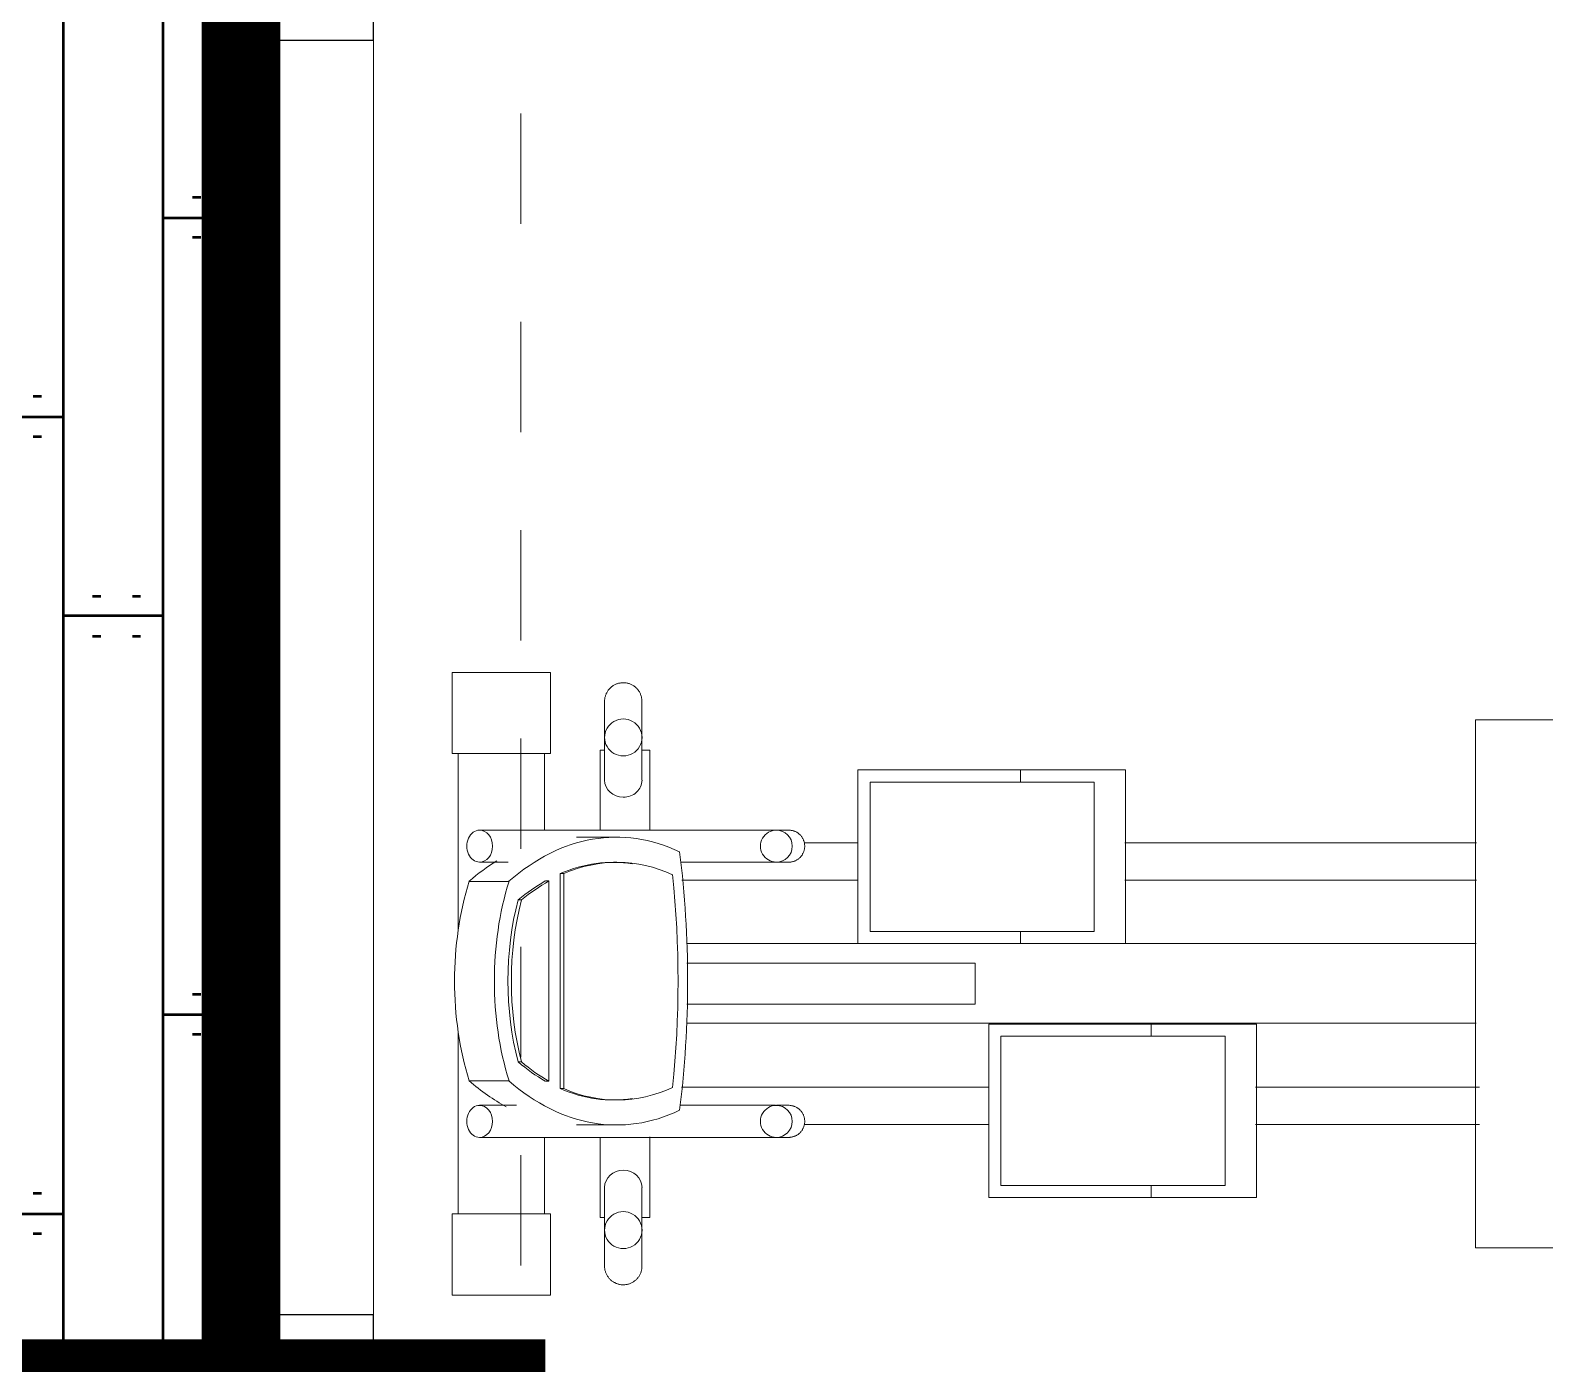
# Model space of a CAD drawing. Header units: metres. Extents: x -144 to 1000, y -717 to 29.
# Drawn here: x 828.958 to 830.502, y -567.219 to -565.859 of the extents above; entities that cross this region are included whole.
import ezdxf

# ---------------------------------------------------------------- set-up
doc = ezdxf.new("R2010")
doc.units = ezdxf.units.M
doc.linetypes.add('basculante modificado', pattern=[0.18, 0.1125, -0.0675])
doc.layers.get('0').update_dxf_attribs({"color": 1})
doc.layers.add('00-MEDICION', color=30, linetype='Continuous')
for name, color, linetype, lineweight in [('A-DETL', 1, 'Continuous', 9), ('A-FLOR', 2, 'Continuous', 9), ('A-FLOR-PATT', 8, 'Continuous', 50), ('A-GLAZ-CURT', 1, 'Continuous', 9), ('A-GLAZ-CWMG', 1, 'Continuous', 9), ('Q-SPCQ', 91, 'Continuous', 9)]:
    doc.layers.add(name, color=color, linetype=linetype, lineweight=lineweight)

# ---------------------------------------------------------------- blocks, each defined once
blk = doc.blocks.new('H')
at = {"layer": 'A-DETL', "color": 7, "linetype": 'basculante modificado'}
for p, q in [((833.3117, -508.3754), (833.3117, -501.5754)), ((833.6117, -501.5754), (833.6117, -508.3754))]:
    blk.add_line(p, q, dxfattribs=at)
at = {"layer": 'A-FLOR'}
blk.add_line((833.3115, -508.3255), (833.3115, -507.0254), dxfattribs=at)
at = {"layer": 'A-FLOR-PATT', "color": 8, "true_color": 0x808080, "transparency": 33554559}
for p, q in [((833.1451, -504.5754), (833.1451, -508.3755)), ((833.2467, -504.5754), (833.2467, -508.3755)), ((833.2771, -507.1856), (833.2855, -507.1856)), ((833.2461, -507.2066), (833.3115, -507.2066)), ((833.2771, -507.2266), (833.2855, -507.2266)), ((833.1146, -507.3888), (833.1229, -507.3888)), ((833.0429, -507.4098), (833.1445, -507.4098)), ((833.1146, -507.4298), (833.1229, -507.4298)), ((833.1751, -507.5926), (833.1835, -507.5926)), ((833.2158, -507.5926), (833.2241, -507.5926)), ((833.1451, -507.6124), (833.2467, -507.6124)), ((833.1751, -507.6334), (833.1835, -507.6334)), ((833.2158, -507.6334), (833.2241, -507.6334)), ((833.2771, -507.9984), (833.2855, -507.9984)), ((833.2461, -508.0194), (833.3115, -508.0194)), ((833.2771, -508.0394), (833.2855, -508.0394)), ((833.1146, -508.2016), (833.1229, -508.2016)), ((833.0429, -508.2226), (833.1445, -508.2226)), ((833.1146, -508.2426), (833.1229, -508.2426))]:
    blk.add_line(p, q, dxfattribs=at)
at = {"layer": 'A-GLAZ-CURT', "lineweight": 15}
for p, q in [((833.362, -507.0254), (833.337, -507.0254)), ((833.337, -507.0254), (833.337, -508.3255)), ((833.362, -508.3255), (833.362, -507.0254)), ((833.337, -508.3255), (833.362, -508.3255))]:
    blk.add_line(p, q, dxfattribs=at)
at = {"layer": 'A-GLAZ-CWMG', "lineweight": 25, "extrusion": (0, 0, -1)}
for p, q in [((833.3115, -506.9754), (833.3115, -507.0254)), ((833.4615, -507.0254), (833.4615, -506.9754)), ((833.3115, -507.0254), (833.4615, -507.0254))]:
    blk.add_line(p, q, dxfattribs=at)
at = {"layer": 'A-GLAZ-CWMG'}
for p, q in [((833.3115, -507.0254), (833.3115, -508.3255)), ((833.4615, -507.0254), (833.4615, -508.3255))]:
    blk.add_line(p, q, dxfattribs=at)
at = {"layer": 'A-GLAZ-CWMG', "lineweight": 25}
for p, q in [((833.4615, -508.3255), (833.3115, -508.3255)), ((833.3115, -508.3255), (833.3115, -508.3755)), ((833.4615, -508.3755), (833.4615, -508.3255))]:
    blk.add_line(p, q, dxfattribs=at)
at = {"layer": 'Q-SPCQ'}
for p, q in [((833.5418, -507.6704), (833.5418, -507.7531)), ((833.5418, -507.6704), (833.5431, -507.6704)), ((833.5431, -507.6704), (833.5462, -507.6704)), ((833.5462, -507.6704), (833.5511, -507.6704)), ((833.5511, -507.6704), (833.5576, -507.6704)), ((833.5576, -507.6704), (833.5653, -507.6704)), ((833.5653, -507.6704), (833.5742, -507.6704)), ((833.5742, -507.6704), (833.5837, -507.6704)), ((833.5837, -507.6704), (833.5935, -507.6704)), ((833.5935, -507.6704), (833.6033, -507.6704)), ((833.6033, -507.6704), (833.6126, -507.6704)), ((833.6126, -507.6704), (833.6211, -507.6704)), ((833.6211, -507.6704), (833.6286, -507.6704)), ((833.6286, -507.6704), (833.6346, -507.6704)), ((833.6346, -507.6704), (833.639, -507.6704)), ((833.639, -507.6704), (833.6415, -507.6704)), ((833.6415, -507.6704), (833.6422, -507.6704)), ((833.6422, -507.7531), (833.6422, -507.6704)), ((833.706, -507.6839), (833.7066, -507.6835)), ((833.7066, -507.6835), (833.7073, -507.6831)), ((833.7073, -507.6831), (833.708, -507.6828)), ((833.708, -507.6828), (833.7087, -507.6825)), ((833.7087, -507.6825), (833.7094, -507.6822)), ((833.7094, -507.6822), (833.7101, -507.6819)), ((833.7101, -507.6819), (833.7108, -507.6817)), ((833.7108, -507.6817), (833.7115, -507.6815)), ((833.7115, -507.6815), (833.7123, -507.6813)), ((833.7123, -507.6813), (833.713, -507.6812)), ((833.713, -507.6812), (833.7138, -507.681)), ((833.7138, -507.681), (833.7145, -507.681)), ((833.7145, -507.681), (833.7153, -507.6809)), ((833.7153, -507.6809), (833.7161, -507.6809)), ((833.7161, -507.6809), (833.7163, -507.6809)), ((833.7163, -507.6809), (833.717, -507.6809)), ((833.717, -507.6809), (833.7178, -507.6809)), ((833.7178, -507.6809), (833.7186, -507.681)), ((833.7186, -507.681), (833.7193, -507.6811)), ((833.7193, -507.6811), (833.7201, -507.6813)), ((833.7201, -507.6813), (833.7208, -507.6814)), ((833.7208, -507.6814), (833.7215, -507.6816)), ((833.7215, -507.6816), (833.7223, -507.6818)), ((833.7223, -507.6818), (833.723, -507.6821)), ((833.723, -507.6821), (833.7237, -507.6824)), ((833.7237, -507.6824), (833.7244, -507.6827)), ((833.7244, -507.6827), (833.7251, -507.683)), ((833.7251, -507.683), (833.7257, -507.6834)), ((833.7257, -507.6834), (833.7264, -507.6838)), ((833.6972, -507.6992), (833.6973, -507.6984)), ((833.6973, -507.6984), (833.6974, -507.6976)), ((833.6974, -507.6976), (833.6975, -507.6969)), ((833.6975, -507.6969), (833.6976, -507.6961)), ((833.6976, -507.6961), (833.6978, -507.6954)), ((833.6978, -507.6954), (833.698, -507.6947)), ((833.698, -507.6947), (833.6982, -507.6939)), ((833.6982, -507.6939), (833.6984, -507.6932)), ((833.6984, -507.6932), (833.6987, -507.6925)), ((833.6987, -507.6925), (833.699, -507.6918)), ((833.699, -507.6918), (833.6994, -507.6911)), ((833.6994, -507.6911), (833.6997, -507.6905)), ((833.6997, -507.6905), (833.7001, -507.6898)), ((833.7001, -507.6898), (833.7005, -507.6892)), ((833.7005, -507.6892), (833.701, -507.6885)), ((833.701, -507.6885), (833.7015, -507.6879)), ((833.7015, -507.6879), (833.702, -507.6874)), ((833.702, -507.6874), (833.7025, -507.6868)), ((833.7025, -507.6868), (833.703, -507.6863)), ((833.703, -507.6863), (833.7036, -507.6857)), ((833.7036, -507.6857), (833.7041, -507.6852)), ((833.7041, -507.6852), (833.7047, -507.6848)), ((833.7047, -507.6848), (833.7053, -507.6843)), ((833.7053, -507.6843), (833.706, -507.6839)), ((833.7264, -507.6838), (833.727, -507.6842)), ((833.727, -507.6842), (833.7276, -507.6846)), ((833.7276, -507.6846), (833.7283, -507.6851)), ((833.7283, -507.6851), (833.7288, -507.6856)), ((833.7288, -507.6856), (833.7294, -507.6861)), ((833.7294, -507.6861), (833.7299, -507.6867)), ((833.7299, -507.6867), (833.7305, -507.6872)), ((833.7305, -507.6872), (833.731, -507.6878)), ((833.731, -507.6878), (833.7314, -507.6884)), ((833.7314, -507.6884), (833.7319, -507.689)), ((833.7319, -507.689), (833.7323, -507.6896)), ((833.7323, -507.6896), (833.7327, -507.6903)), ((833.7327, -507.6903), (833.7331, -507.6909)), ((833.7331, -507.6909), (833.7334, -507.6916)), ((833.7334, -507.6916), (833.7337, -507.6923)), ((833.7337, -507.6923), (833.734, -507.693)), ((833.734, -507.693), (833.7343, -507.6937)), ((833.7343, -507.6937), (833.7345, -507.6945)), ((833.7345, -507.6945), (833.7347, -507.6952)), ((833.7347, -507.6952), (833.7349, -507.6959)), ((833.7349, -507.6959), (833.735, -507.6967)), ((833.735, -507.6967), (833.7352, -507.6974)), ((833.7352, -507.6974), (833.7352, -507.6982)), ((833.7352, -507.6982), (833.7353, -507.699)), ((833.7353, -507.699), (833.7353, -507.6997)), ((833.6972, -507.6999), (833.6972, -507.6992)), ((833.6972, -507.7002), (833.6972, -507.6999)), ((833.6972, -507.6999), (833.6972, -507.702)), ((833.6972, -507.7008), (833.6972, -507.7002)), ((833.6972, -507.7018), (833.6972, -507.7008)), ((833.6972, -507.7032), (833.6972, -507.7018)), ((833.6972, -507.702), (833.6972, -507.7083)), ((833.6972, -507.705), (833.6972, -507.7032)), ((833.6972, -507.7072), (833.6972, -507.705)), ((833.6972, -507.7098), (833.6972, -507.7072)), ((833.6972, -507.7083), (833.6972, -507.7187)), ((833.6972, -507.7127), (833.6972, -507.7098)), ((833.6972, -507.716), (833.6972, -507.7127)), ((833.7353, -507.6997), (833.7353, -507.6999)), ((833.7353, -507.6999), (833.7353, -507.7001)), ((833.7353, -507.7), (833.7353, -507.6999)), ((833.7353, -507.7029), (833.7353, -507.7)), ((833.7353, -507.7001), (833.7353, -507.7007)), ((833.7353, -507.7007), (833.7353, -507.7017)), ((833.7353, -507.7017), (833.7353, -507.7031)), ((833.7353, -507.71), (833.7353, -507.7029)), ((833.7353, -507.7031), (833.7353, -507.7048)), ((833.7353, -507.7048), (833.7353, -507.707)), ((833.7353, -507.707), (833.7353, -507.7095)), ((833.7353, -507.7095), (833.7353, -507.7124)), ((833.7353, -507.7213), (833.7353, -507.71)), ((833.7353, -507.7124), (833.7353, -507.7157)), ((833.6972, -507.7197), (833.6972, -507.716)), ((833.6972, -507.7187), (833.6972, -507.7332)), ((833.6972, -507.7238), (833.6972, -507.7197)), ((833.6972, -507.7282), (833.6972, -507.7238)), ((833.6972, -507.7329), (833.6972, -507.7282)), ((833.7353, -507.7157), (833.7353, -507.7194)), ((833.7353, -507.7194), (833.7353, -507.7234)), ((833.7353, -507.7367), (833.7353, -507.7213)), ((833.7353, -507.7234), (833.7353, -507.7278)), ((833.7353, -507.7278), (833.7353, -507.7325)), ((834.5854, -507.7186), (834.5854, -508.2573)), ((834.5861, -507.7186), (834.5854, -507.7186)), ((834.5861, -507.7186), (834.6889, -507.7186)), ((833.6972, -507.7329), (833.6972, -507.7803)), ((833.6972, -507.7332), (833.6972, -507.7367)), ((833.7353, -507.7803), (833.7353, -507.7329)), ((833.5431, -507.7531), (833.5418, -507.7531)), ((833.5462, -507.7531), (833.5431, -507.7531)), ((833.5511, -507.7531), (833.5462, -507.7531)), ((833.5479, -507.7531), (833.5479, -507.934)), ((833.5576, -507.7531), (833.5511, -507.7531)), ((833.5653, -507.7531), (833.5576, -507.7531)), ((833.5742, -507.7531), (833.5653, -507.7531)), ((833.5837, -507.7531), (833.5742, -507.7531)), ((833.5935, -507.7531), (833.5837, -507.7531)), ((833.6033, -507.7531), (833.5935, -507.7531)), ((833.6126, -507.7531), (833.6033, -507.7531)), ((833.6211, -507.7531), (833.6126, -507.7531)), ((833.6286, -507.7531), (833.6211, -507.7531)), ((833.6346, -507.7531), (833.6286, -507.7531)), ((833.639, -507.7531), (833.6346, -507.7531)), ((833.6361, -507.8315), (833.6361, -507.7531)), ((833.6415, -507.7531), (833.639, -507.7531)), ((833.6422, -507.7531), (833.6415, -507.7531)), ((833.6976, -507.7496), (833.6926, -507.7496)), ((833.6926, -507.7496), (833.6926, -507.7686)), ((833.7434, -507.7496), (833.7349, -507.7496)), ((833.7434, -507.7686), (833.7434, -507.7496)), ((833.6926, -507.8312), (833.6926, -507.7686)), ((833.7434, -507.7686), (833.7434, -507.8318)), ((833.9556, -507.7699), (834.1214, -507.7699)), ((833.9556, -507.9469), (833.9556, -507.7699)), ((834.1214, -507.7699), (834.2277, -507.7699)), ((834.1214, -507.7823), (834.1214, -507.7699)), ((834.2285, -507.7699), (834.2277, -507.7699)), ((834.2285, -507.9469), (834.2285, -507.7699)), ((833.9679, -507.9345), (833.9679, -507.7823)), ((833.9679, -507.7823), (834.1214, -507.7823)), ((834.1214, -507.7823), (834.1965, -507.7823)), ((834.1965, -507.7823), (834.1965, -507.9345)), ((833.7401, -507.8312), (833.5698, -507.8312)), ((833.7401, -507.8312), (833.7413, -507.8312)), ((833.7413, -507.8312), (833.7426, -507.8312)), ((833.7426, -507.8312), (833.744, -507.8312)), ((833.744, -507.8312), (833.7454, -507.8312)), ((833.7454, -507.8312), (833.7468, -507.8312)), ((833.7468, -507.8312), (833.7484, -507.8312)), ((833.7484, -507.8312), (833.7499, -507.8312)), ((833.7499, -507.8312), (833.7516, -507.8312)), ((833.7516, -507.8312), (833.7532, -507.8312)), ((833.7532, -507.8312), (833.755, -507.8312)), ((833.755, -507.8312), (833.7567, -507.8312)), ((833.7567, -507.8312), (833.7585, -507.8312)), ((833.7585, -507.8312), (833.7604, -507.8312)), ((833.7604, -507.8312), (833.7622, -507.8312)), ((833.7622, -507.8312), (833.7641, -507.8312)), ((833.7641, -507.8312), (833.7661, -507.8312)), ((833.7661, -507.8312), (833.768, -507.8312)), ((833.768, -507.8312), (833.77, -507.8312)), ((833.77, -507.8312), (833.772, -507.8312)), ((833.772, -507.8312), (833.774, -507.8312)), ((833.774, -507.8312), (833.776, -507.8312)), ((833.776, -507.8312), (833.778, -507.8312)), ((833.778, -507.8312), (833.7801, -507.8312)), ((833.7801, -507.8312), (833.7821, -507.8312)), ((833.7821, -507.8312), (833.7841, -507.8312)), ((833.7841, -507.8312), (833.7861, -507.8312)), ((833.7861, -507.8312), (833.7882, -507.8312)), ((833.7882, -507.8312), (833.7902, -507.8312)), ((833.7902, -507.8312), (833.7922, -507.8312)), ((833.7922, -507.8312), (833.7941, -507.8312)), ((833.7941, -507.8312), (833.7961, -507.8312)), ((833.7961, -507.8312), (833.798, -507.8312)), ((833.798, -507.8312), (833.7999, -507.8312)), ((833.7999, -507.8312), (833.8018, -507.8312)), ((833.8018, -507.8312), (833.8036, -507.8312)), ((833.8036, -507.8312), (833.8054, -507.8312)), ((833.8054, -507.8312), (833.8072, -507.8312)), ((833.8072, -507.8312), (833.8089, -507.8312)), ((833.8089, -507.8312), (833.8106, -507.8312)), ((833.8106, -507.8312), (833.8122, -507.8312)), ((833.8122, -507.8312), (833.8138, -507.8312)), ((833.8138, -507.8312), (833.8154, -507.8312)), ((833.8154, -507.8312), (833.8168, -507.8312)), ((833.8168, -507.8312), (833.8171, -507.8312)), ((833.8664, -507.8312), (833.8171, -507.8312)), ((833.8664, -507.8312), (833.8681, -507.8312)), ((833.8681, -507.8312), (833.8698, -507.8312)), ((833.8698, -507.8312), (833.8714, -507.8312)), ((833.8847, -507.8312), (833.8724, -507.8312)), ((833.8812, -507.8312), (833.882, -507.8312)), ((833.882, -507.8312), (833.8827, -507.8312)), ((833.8827, -507.8312), (833.8834, -507.8312)), ((833.8834, -507.8312), (833.8839, -507.8312)), ((833.8839, -507.8312), (833.8843, -507.8312)), ((833.8843, -507.8312), (833.8846, -507.8312)), ((833.8846, -507.8312), (833.8848, -507.8312)), ((833.8848, -507.8312), (833.8847, -507.8312)), ((833.8848, -507.8312), (833.885, -507.8312)), ((833.8849, -507.8312), (833.8848, -507.8312)), ((833.885, -507.8312), (833.8849, -507.8312)), ((833.885, -507.8312), (833.8856, -507.8313)), ((833.885, -507.8312), (833.885, -507.8312)), ((833.8856, -507.8313), (833.8863, -507.8313)), ((833.8863, -507.8313), (833.8869, -507.8314)), ((833.8869, -507.8314), (833.8876, -507.8315)), ((833.8876, -507.8315), (833.8882, -507.8316)), ((833.8882, -507.8316), (833.8889, -507.8317)), ((833.8889, -507.8317), (833.8895, -507.8319)), ((833.8895, -507.8319), (833.8901, -507.8321)), ((833.8901, -507.8321), (833.8907, -507.8323)), ((833.8907, -507.8323), (833.8913, -507.8325)), ((833.8913, -507.8325), (833.8919, -507.8328)), ((833.8919, -507.8328), (833.8925, -507.8331)), ((833.8925, -507.8331), (833.8931, -507.8334)), ((833.8931, -507.8334), (833.8937, -507.8337)), ((833.8937, -507.8337), (833.8942, -507.8341)), ((833.8942, -507.8341), (833.8947, -507.8345)), ((833.8947, -507.8345), (833.8952, -507.8349)), ((833.8952, -507.8349), (833.8957, -507.8353)), ((833.8957, -507.8353), (833.8962, -507.8357)), ((833.8962, -507.8357), (833.8967, -507.8362)), ((833.8967, -507.8362), (833.8971, -507.8367)), ((833.8971, -507.8367), (833.8976, -507.8372)), ((833.8976, -507.8372), (833.898, -507.8377)), ((833.898, -507.8377), (833.8984, -507.8382)), ((833.7093, -507.8384), (833.6687, -507.8384)), ((833.8984, -507.8382), (833.8987, -507.8388)), ((833.8987, -507.8388), (833.8991, -507.8393)), ((833.8991, -507.8393), (833.8994, -507.8399)), ((833.8994, -507.8399), (833.8997, -507.8405)), ((833.8997, -507.8405), (833.9, -507.8411)), ((833.9, -507.8411), (833.9002, -507.8417)), ((833.9003, -507.8532), (833.9001, -507.8538)), ((833.9002, -507.8417), (833.9004, -507.8423)), ((833.9005, -507.8526), (833.9003, -507.8532)), ((833.9004, -507.8423), (833.9006, -507.8429)), ((833.9007, -507.8519), (833.9005, -507.8526)), ((833.9006, -507.8429), (833.9008, -507.8435)), ((833.9006, -507.8443), (833.9556, -507.8443)), ((833.9009, -507.8513), (833.9007, -507.8519)), ((833.9008, -507.8435), (833.901, -507.8442)), ((833.901, -507.8507), (833.9009, -507.8513)), ((833.901, -507.8442), (833.9011, -507.8448)), ((833.9011, -507.85), (833.901, -507.8507)), ((833.9011, -507.8448), (833.9012, -507.8455)), ((833.9012, -507.8494), (833.9011, -507.85)), ((833.9012, -507.8455), (833.9012, -507.8461)), ((833.9012, -507.8461), (833.9013, -507.8468)), ((833.9013, -507.8487), (833.9012, -507.8494)), ((833.9013, -507.8468), (833.9013, -507.8474)), ((833.9013, -507.8474), (833.9013, -507.8481)), ((833.9013, -507.8481), (833.9013, -507.8487)), ((834.2277, -507.8443), (834.5863, -507.8443)), ((833.5698, -507.8639), (833.5988, -507.8639)), ((833.7098, -507.864), (833.7062, -507.864)), ((833.7764, -507.8639), (833.7746, -507.8639)), ((833.7784, -507.8639), (833.7764, -507.8639)), ((833.7805, -507.8639), (833.7784, -507.8639)), ((833.7825, -507.8639), (833.7805, -507.8639)), ((833.7845, -507.8639), (833.7825, -507.8639)), ((833.7865, -507.8639), (833.7845, -507.8639)), ((833.7886, -507.8639), (833.7865, -507.8639)), ((833.7906, -507.8639), (833.7886, -507.8639)), ((833.7925, -507.8639), (833.7906, -507.8639)), ((833.7945, -507.8639), (833.7925, -507.8639)), ((833.7965, -507.8639), (833.7945, -507.8639)), ((833.7984, -507.8639), (833.7965, -507.8639)), ((833.8003, -507.8639), (833.7984, -507.8639)), ((833.8022, -507.8639), (833.8003, -507.8639)), ((833.804, -507.8639), (833.8022, -507.8639)), ((833.8058, -507.8639), (833.804, -507.8639)), ((833.8075, -507.8639), (833.8058, -507.8639)), ((833.8093, -507.8639), (833.8075, -507.8639)), ((833.8109, -507.8639), (833.8093, -507.8639)), ((833.8126, -507.8639), (833.8109, -507.8639)), ((833.8141, -507.8639), (833.8126, -507.8639)), ((833.8157, -507.8639), (833.8141, -507.8639)), ((833.8171, -507.8639), (833.8157, -507.8639)), ((833.8171, -507.8639), (833.8664, -507.8639)), ((833.8675, -507.8639), (833.8664, -507.8639)), ((833.8692, -507.8639), (833.8675, -507.8639)), ((833.8708, -507.8639), (833.8692, -507.8639)), ((833.8724, -507.8639), (833.8708, -507.8639)), ((833.8724, -507.8639), (833.8847, -507.8639)), ((833.8825, -507.8639), (833.8817, -507.8639)), ((833.8832, -507.8639), (833.8825, -507.8639)), ((833.8837, -507.8639), (833.8832, -507.8639)), ((833.8842, -507.8639), (833.8837, -507.8639)), ((833.8845, -507.8639), (833.8842, -507.8639)), ((833.8848, -507.8639), (833.8845, -507.8639)), ((833.8847, -507.8639), (833.8849, -507.8639)), ((833.8849, -507.8639), (833.8848, -507.8639)), ((833.8849, -507.8639), (833.885, -507.8639)), ((833.885, -507.8639), (833.8849, -507.8639)), ((833.8853, -507.8639), (833.885, -507.8639)), ((833.886, -507.8639), (833.8853, -507.8639)), ((833.8866, -507.8638), (833.886, -507.8639)), ((833.8873, -507.8638), (833.8866, -507.8638)), ((833.8879, -507.8637), (833.8873, -507.8638)), ((833.8886, -507.8635), (833.8879, -507.8637)), ((833.8892, -507.8634), (833.8886, -507.8635)), ((833.8898, -507.8632), (833.8892, -507.8634)), ((833.8904, -507.863), (833.8898, -507.8632)), ((833.8911, -507.8628), (833.8904, -507.863)), ((833.8917, -507.8625), (833.8911, -507.8628)), ((833.8923, -507.8622), (833.8917, -507.8625)), ((833.8928, -507.8619), (833.8923, -507.8622)), ((833.8934, -507.8616), (833.8928, -507.8619)), ((833.8939, -507.8612), (833.8934, -507.8616)), ((833.8945, -507.8609), (833.8939, -507.8612)), ((833.895, -507.8605), (833.8945, -507.8609)), ((833.8955, -507.8601), (833.895, -507.8605)), ((833.896, -507.8596), (833.8955, -507.8601)), ((833.8965, -507.8592), (833.896, -507.8596)), ((833.8969, -507.8587), (833.8965, -507.8592)), ((833.8974, -507.8582), (833.8969, -507.8587)), ((833.8978, -507.8577), (833.8974, -507.8582)), ((833.8982, -507.8572), (833.8978, -507.8577)), ((833.8986, -507.8567), (833.8982, -507.8572)), ((833.8989, -507.8561), (833.8986, -507.8567)), ((833.8992, -507.8556), (833.8989, -507.8561)), ((833.8995, -507.855), (833.8992, -507.8556)), ((833.8998, -507.8544), (833.8995, -507.855)), ((833.9001, -507.8538), (833.8998, -507.8544)), ((833.5997, -507.8835), (833.5592, -507.8835)), ((833.6404, -507.8831), (833.6368, -507.8831)), ((833.6404, -508.0873), (833.6404, -507.8831)), ((833.652, -508.0949), (833.652, -507.8756)), ((833.652, -507.8756), (833.6555, -507.8756)), ((833.6555, -507.8756), (833.6555, -508.0949)), ((833.9556, -507.8824), (833.7761, -507.8824)), ((834.5863, -507.8824), (834.2277, -507.8824)), ((833.609, -507.9025), (833.6126, -507.9025)), ((834.1214, -507.9345), (833.9679, -507.9345)), ((834.1965, -507.9345), (834.1214, -507.9345)), ((834.1214, -507.9469), (834.1214, -507.9345)), ((833.781, -507.9469), (833.9556, -507.9469)), ((834.1214, -507.9469), (833.9556, -507.9469)), ((834.2277, -507.9469), (834.1214, -507.9469)), ((834.2277, -507.9469), (834.2285, -507.9469)), ((834.2282, -507.9469), (834.5861, -507.9469)), ((833.781, -507.9671), (834.075, -507.9671)), ((834.075, -508.0088), (834.075, -507.9671)), ((834.075, -508.0088), (833.781, -508.0088)), ((833.5479, -508.0364), (833.5479, -508.2227)), ((834.5861, -508.028), (833.781, -508.028)), ((834.0889, -508.029), (834.2547, -508.029)), ((834.0889, -508.029), (834.0889, -508.206)), ((834.2547, -508.029), (834.361, -508.029)), ((834.2547, -508.029), (834.2547, -508.0414)), ((834.3619, -508.029), (834.361, -508.029)), ((834.3619, -508.206), (834.3619, -508.029)), ((834.1013, -508.1936), (834.1013, -508.0414)), ((834.1013, -508.0414), (834.2547, -508.0414)), ((834.2547, -508.0414), (834.3299, -508.0414)), ((834.3299, -508.0414), (834.3299, -508.1936)), ((833.609, -508.0677), (833.6126, -508.0677)), ((833.5592, -508.087), (833.5997, -508.087)), ((833.6368, -508.0873), (833.6404, -508.0873)), ((833.652, -508.0949), (833.6555, -508.0949)), ((833.7757, -508.0935), (834.0889, -508.0935)), ((834.361, -508.0935), (834.5893, -508.0935)), ((833.6073, -508.1119), (833.5698, -508.1119)), ((833.7062, -508.1065), (833.7098, -508.1065)), ((833.7742, -508.1119), (833.776, -508.1119)), ((833.776, -508.1119), (833.778, -508.1119)), ((833.778, -508.1119), (833.7801, -508.1119)), ((833.7801, -508.1119), (833.7821, -508.1119)), ((833.7821, -508.1119), (833.7841, -508.1119)), ((833.7841, -508.1119), (833.7861, -508.1119)), ((833.7861, -508.1119), (833.7882, -508.1119)), ((833.7882, -508.1119), (833.7902, -508.1119)), ((833.7902, -508.1119), (833.7922, -508.1119)), ((833.7922, -508.1119), (833.7941, -508.1119)), ((833.7941, -508.1119), (833.7961, -508.1119)), ((833.7961, -508.1119), (833.798, -508.1119)), ((833.798, -508.1119), (833.7999, -508.1119)), ((833.7999, -508.1119), (833.8018, -508.1119)), ((833.8018, -508.1119), (833.8036, -508.1119)), ((833.8036, -508.1119), (833.8054, -508.1119)), ((833.8054, -508.1119), (833.8072, -508.1119)), ((833.8072, -508.1119), (833.8089, -508.1119)), ((833.8089, -508.1119), (833.8106, -508.1119)), ((833.8106, -508.1119), (833.8122, -508.1119)), ((833.8122, -508.1119), (833.8138, -508.1119)), ((833.8138, -508.1119), (833.8154, -508.1119)), ((833.8154, -508.1119), (833.8168, -508.1119)), ((833.8168, -508.1119), (833.8171, -508.1119)), ((833.8664, -508.1119), (833.8171, -508.1119)), ((833.8664, -508.1119), (833.8681, -508.1119)), ((833.8681, -508.1119), (833.8698, -508.1119)), ((833.8698, -508.1119), (833.8714, -508.1119)), ((833.8847, -508.1119), (833.8724, -508.1119)), ((833.8812, -508.1119), (833.882, -508.1119)), ((833.882, -508.1119), (833.8827, -508.1119)), ((833.8827, -508.1119), (833.8834, -508.1119)), ((833.8834, -508.1119), (833.8839, -508.1119)), ((833.8839, -508.1119), (833.8843, -508.1119)), ((833.8843, -508.1119), (833.8846, -508.1119)), ((833.8846, -508.1119), (833.8848, -508.1119)), ((833.8848, -508.1119), (833.8847, -508.1119)), ((833.8848, -508.1119), (833.885, -508.1119)), ((833.8849, -508.1119), (833.8848, -508.1119)), ((833.885, -508.1119), (833.8849, -508.1119)), ((833.885, -508.1119), (833.8856, -508.1119)), ((833.885, -508.1119), (833.885, -508.1119)), ((833.8856, -508.1119), (833.8863, -508.112)), ((833.8863, -508.112), (833.8869, -508.112)), ((833.8869, -508.112), (833.8876, -508.1121)), ((833.8876, -508.1121), (833.8882, -508.1123)), ((833.8882, -508.1123), (833.8889, -508.1124)), ((833.8889, -508.1124), (833.8895, -508.1126)), ((833.8895, -508.1126), (833.8901, -508.1128)), ((833.8901, -508.1128), (833.8907, -508.113)), ((833.8907, -508.113), (833.8913, -508.1132)), ((833.8913, -508.1132), (833.8919, -508.1135)), ((833.8919, -508.1135), (833.8925, -508.1138)), ((833.8925, -508.1138), (833.8931, -508.1141)), ((833.8931, -508.1141), (833.8937, -508.1144)), ((833.8937, -508.1144), (833.8942, -508.1148)), ((833.8942, -508.1148), (833.8947, -508.1152)), ((833.8947, -508.1152), (833.8952, -508.1156)), ((833.8952, -508.1156), (833.8957, -508.116)), ((833.8957, -508.116), (833.8962, -508.1164)), ((833.8962, -508.1164), (833.8967, -508.1169)), ((833.8967, -508.1169), (833.8971, -508.1174)), ((833.8971, -508.1174), (833.8976, -508.1179)), ((833.8976, -508.1179), (833.898, -508.1184)), ((833.898, -508.1184), (833.8984, -508.1189)), ((833.8984, -508.1189), (833.8987, -508.1194)), ((833.8987, -508.1194), (833.8991, -508.12)), ((833.8991, -508.12), (833.8994, -508.1206)), ((833.8994, -508.1206), (833.8997, -508.1212)), ((833.8997, -508.1212), (833.9, -508.1217)), ((833.9, -508.1217), (833.9002, -508.1224)), ((833.9002, -508.1224), (833.9004, -508.123)), ((833.9004, -508.123), (833.9006, -508.1236)), ((833.9006, -508.1236), (833.9008, -508.1242)), ((833.9008, -508.1242), (833.901, -508.1249)), ((833.901, -508.1313), (833.9009, -508.132)), ((833.901, -508.1249), (833.9011, -508.1255)), ((833.9011, -508.1307), (833.901, -508.1313)), ((833.9011, -508.1255), (833.9012, -508.1261)), ((833.9012, -508.1301), (833.9011, -508.1307)), ((833.9012, -508.1261), (833.9012, -508.1268)), ((833.9012, -508.1268), (833.9013, -508.1274)), ((833.9013, -508.1294), (833.9012, -508.1301)), ((833.9013, -508.1274), (833.9013, -508.1281)), ((833.9013, -508.1281), (833.9013, -508.1288)), ((833.9013, -508.1288), (833.9013, -508.1294)), ((833.5698, -508.1446), (833.7401, -508.1446)), ((833.6361, -508.2227), (833.6361, -508.1446)), ((833.6687, -508.132), (833.7093, -508.132)), ((833.6926, -508.2073), (833.6926, -508.1445)), ((833.7403, -508.1446), (833.7401, -508.1446)), ((833.7416, -508.1446), (833.7403, -508.1446)), ((833.7429, -508.1446), (833.7416, -508.1446)), ((833.7442, -508.1446), (833.7429, -508.1446)), ((833.7434, -508.1441), (833.7434, -508.2073)), ((833.7457, -508.1446), (833.7442, -508.1446)), ((833.7471, -508.1446), (833.7457, -508.1446)), ((833.7487, -508.1446), (833.7471, -508.1446)), ((833.7503, -508.1446), (833.7487, -508.1446)), ((833.7519, -508.1446), (833.7503, -508.1446)), ((833.7536, -508.1446), (833.7519, -508.1446)), ((833.7553, -508.1446), (833.7536, -508.1446)), ((833.7571, -508.1446), (833.7553, -508.1446)), ((833.7589, -508.1446), (833.7571, -508.1446)), ((833.7607, -508.1446), (833.7589, -508.1446)), ((833.7626, -508.1446), (833.7607, -508.1446)), ((833.7645, -508.1446), (833.7626, -508.1446)), ((833.7664, -508.1446), (833.7645, -508.1446)), ((833.7684, -508.1446), (833.7664, -508.1446)), ((833.7704, -508.1446), (833.7684, -508.1446)), ((833.7724, -508.1446), (833.7704, -508.1446)), ((833.7744, -508.1446), (833.7724, -508.1446)), ((833.7764, -508.1446), (833.7744, -508.1446)), ((833.7784, -508.1446), (833.7764, -508.1446)), ((833.7805, -508.1446), (833.7784, -508.1446)), ((833.7825, -508.1446), (833.7805, -508.1446)), ((833.7845, -508.1446), (833.7825, -508.1446)), ((833.7865, -508.1446), (833.7845, -508.1446)), ((833.7886, -508.1446), (833.7865, -508.1446)), ((833.7906, -508.1446), (833.7886, -508.1446)), ((833.7925, -508.1446), (833.7906, -508.1446)), ((833.7945, -508.1446), (833.7925, -508.1446)), ((833.7965, -508.1446), (833.7945, -508.1446)), ((833.7984, -508.1446), (833.7965, -508.1446)), ((833.8003, -508.1446), (833.7984, -508.1446)), ((833.8022, -508.1446), (833.8003, -508.1446)), ((833.804, -508.1446), (833.8022, -508.1446)), ((833.8058, -508.1446), (833.804, -508.1446)), ((833.8075, -508.1446), (833.8058, -508.1446)), ((833.8093, -508.1446), (833.8075, -508.1446)), ((833.8109, -508.1446), (833.8093, -508.1446)), ((833.8126, -508.1446), (833.8109, -508.1446)), ((833.8141, -508.1446), (833.8126, -508.1446)), ((833.8157, -508.1446), (833.8141, -508.1446)), ((833.8171, -508.1446), (833.8157, -508.1446)), ((833.8171, -508.1446), (833.8664, -508.1446)), ((833.8675, -508.1446), (833.8664, -508.1446)), ((833.8692, -508.1446), (833.8675, -508.1446)), ((833.8708, -508.1446), (833.8692, -508.1446)), ((833.8724, -508.1446), (833.8708, -508.1446)), ((833.8724, -508.1446), (833.8847, -508.1446)), ((833.8825, -508.1446), (833.8817, -508.1446)), ((833.8832, -508.1446), (833.8825, -508.1446)), ((833.8837, -508.1446), (833.8832, -508.1446)), ((833.8842, -508.1446), (833.8837, -508.1446)), ((833.8845, -508.1446), (833.8842, -508.1446)), ((833.8848, -508.1446), (833.8845, -508.1446)), ((833.8847, -508.1446), (833.8849, -508.1446)), ((833.8849, -508.1446), (833.8848, -508.1446)), ((833.8849, -508.1446), (833.885, -508.1446)), ((833.885, -508.1446), (833.8849, -508.1446)), ((833.8853, -508.1446), (833.885, -508.1446)), ((833.886, -508.1446), (833.8853, -508.1446)), ((833.8866, -508.1445), (833.886, -508.1446)), ((833.8873, -508.1445), (833.8866, -508.1445)), ((833.8879, -508.1443), (833.8873, -508.1445)), ((833.8886, -508.1442), (833.8879, -508.1443)), ((833.8892, -508.1441), (833.8886, -508.1442)), ((833.8898, -508.1439), (833.8892, -508.1441)), ((833.8904, -508.1437), (833.8898, -508.1439)), ((833.8911, -508.1434), (833.8904, -508.1437)), ((833.8917, -508.1432), (833.8911, -508.1434)), ((833.8923, -508.1429), (833.8917, -508.1432)), ((833.8928, -508.1426), (833.8923, -508.1429)), ((833.8934, -508.1423), (833.8928, -508.1426)), ((833.8939, -508.1419), (833.8934, -508.1423)), ((833.8945, -508.1416), (833.8939, -508.1419)), ((833.895, -508.1412), (833.8945, -508.1416)), ((833.8955, -508.1408), (833.895, -508.1412)), ((833.896, -508.1403), (833.8955, -508.1408)), ((833.8965, -508.1399), (833.896, -508.1403)), ((833.8969, -508.1394), (833.8965, -508.1399)), ((833.8974, -508.1389), (833.8969, -508.1394)), ((833.8978, -508.1384), (833.8974, -508.1389)), ((833.8982, -508.1379), (833.8978, -508.1384)), ((833.8986, -508.1374), (833.8982, -508.1379)), ((833.8989, -508.1368), (833.8986, -508.1374)), ((833.8992, -508.1362), (833.8989, -508.1368)), ((833.8995, -508.1357), (833.8992, -508.1362)), ((833.8998, -508.1351), (833.8995, -508.1357)), ((833.9001, -508.1345), (833.8998, -508.1351)), ((833.9003, -508.1339), (833.9001, -508.1345)), ((833.9005, -508.1332), (833.9003, -508.1339)), ((833.9007, -508.1326), (833.9005, -508.1332)), ((834.0889, -508.1316), (833.9006, -508.1316)), ((833.9009, -508.132), (833.9007, -508.1326)), ((834.5893, -508.1316), (834.361, -508.1316)), ((833.6926, -508.2073), (833.6926, -508.2263)), ((833.6972, -508.1956), (833.6972, -508.2429)), ((833.7353, -508.2429), (833.7353, -508.1956)), ((833.7434, -508.2263), (833.7434, -508.2073)), ((834.2547, -508.206), (834.0889, -508.206)), ((834.2547, -508.1936), (834.1013, -508.1936)), ((834.3299, -508.1936), (834.2547, -508.1936)), ((834.2547, -508.1936), (834.2547, -508.206)), ((834.361, -508.206), (834.2547, -508.206)), ((834.361, -508.206), (834.3619, -508.206)), ((833.5418, -508.2227), (833.5418, -508.3054)), ((833.5418, -508.2227), (833.5431, -508.2227)), ((833.5431, -508.2227), (833.5462, -508.2227)), ((833.5462, -508.2227), (833.5511, -508.2227)), ((833.5511, -508.2227), (833.5576, -508.2227)), ((833.5576, -508.2227), (833.5653, -508.2227)), ((833.5653, -508.2227), (833.5742, -508.2227)), ((833.5742, -508.2227), (833.5837, -508.2227)), ((833.5837, -508.2227), (833.5935, -508.2227)), ((833.5935, -508.2227), (833.6033, -508.2227)), ((833.6033, -508.2227), (833.6126, -508.2227)), ((833.6126, -508.2227), (833.6211, -508.2227)), ((833.6211, -508.2227), (833.6286, -508.2227)), ((833.6286, -508.2227), (833.6346, -508.2227)), ((833.6346, -508.2227), (833.639, -508.2227)), ((833.639, -508.2227), (833.6415, -508.2227)), ((833.6415, -508.2227), (833.6422, -508.2227)), ((833.6422, -508.3054), (833.6422, -508.2227)), ((833.6926, -508.2263), (833.6976, -508.2263)), ((833.6972, -508.2392), (833.6972, -508.2546)), ((833.7349, -508.2263), (833.7434, -508.2263)), ((833.7353, -508.2427), (833.7353, -508.2392)), ((833.6972, -508.2481), (833.6972, -508.2434)), ((833.6972, -508.2525), (833.6972, -508.2481)), ((833.6972, -508.2565), (833.6972, -508.2525)), ((833.6972, -508.2546), (833.6972, -508.2658)), ((833.7353, -508.2572), (833.7353, -508.2427)), ((833.7353, -508.2429), (833.7353, -508.2477)), ((833.7353, -508.2477), (833.7353, -508.2521)), ((833.7353, -508.2521), (833.7353, -508.2562)), ((833.6972, -508.2601), (833.6972, -508.2565)), ((833.6972, -508.2634), (833.6972, -508.2601)), ((833.6972, -508.2663), (833.6972, -508.2634)), ((833.6972, -508.2658), (833.6972, -508.2729)), ((833.6972, -508.2689), (833.6972, -508.2663)), ((833.6972, -508.271), (833.6972, -508.2689)), ((833.7353, -508.2562), (833.7353, -508.2598)), ((833.7353, -508.2676), (833.7353, -508.2572)), ((833.7353, -508.2598), (833.7353, -508.2632)), ((833.7353, -508.2632), (833.7353, -508.2661)), ((833.7353, -508.2661), (833.7353, -508.2687)), ((833.7353, -508.2739), (833.7353, -508.2676)), ((833.7353, -508.2687), (833.7353, -508.2709)), ((834.5854, -508.2573), (834.5861, -508.2573)), ((834.6889, -508.2573), (834.5861, -508.2573)), ((833.6972, -508.2728), (833.6972, -508.271)), ((833.6972, -508.2742), (833.6972, -508.2728)), ((833.6972, -508.2729), (833.6972, -508.2759)), ((833.6972, -508.2752), (833.6972, -508.2742)), ((833.6972, -508.2757), (833.6972, -508.2752)), ((833.6972, -508.2759), (833.6972, -508.2757)), ((833.6972, -508.2761), (833.6972, -508.2759)), ((833.6972, -508.2759), (833.6972, -508.2759)), ((833.6972, -508.2769), (833.6972, -508.2761)), ((833.6973, -508.2777), (833.6972, -508.2769)), ((833.6974, -508.2784), (833.6973, -508.2777)), ((833.6975, -508.2792), (833.6974, -508.2784)), ((833.6976, -508.2799), (833.6975, -508.2792)), ((833.6978, -508.2807), (833.6976, -508.2799)), ((833.698, -508.2814), (833.6978, -508.2807)), ((833.6983, -508.2821), (833.698, -508.2814)), ((833.6985, -508.2828), (833.6983, -508.2821)), ((833.6988, -508.2835), (833.6985, -508.2828)), ((833.6991, -508.2842), (833.6988, -508.2835)), ((833.6995, -508.2849), (833.6991, -508.2842)), ((833.6998, -508.2856), (833.6995, -508.2849)), ((833.7002, -508.2862), (833.6998, -508.2856)), ((833.7328, -508.2854), (833.7324, -508.2861)), ((833.7332, -508.2847), (833.7328, -508.2854)), ((833.7335, -508.2841), (833.7332, -508.2847)), ((833.7338, -508.2834), (833.7335, -508.2841)), ((833.7341, -508.2827), (833.7338, -508.2834)), ((833.7344, -508.2819), (833.7341, -508.2827)), ((833.7346, -508.2812), (833.7344, -508.2819)), ((833.7348, -508.2805), (833.7346, -508.2812)), ((833.7349, -508.2797), (833.7348, -508.2805)), ((833.7351, -508.279), (833.7349, -508.2797)), ((833.7352, -508.2782), (833.7351, -508.279)), ((833.7353, -508.2775), (833.7352, -508.2782)), ((833.7353, -508.2709), (833.7353, -508.2727)), ((833.7353, -508.2727), (833.7353, -508.2741)), ((833.7353, -508.2759), (833.7353, -508.2739)), ((833.7353, -508.2741), (833.7353, -508.2751)), ((833.7353, -508.2751), (833.7353, -508.2757)), ((833.7353, -508.2757), (833.7353, -508.2759)), ((833.7353, -508.2759), (833.7353, -508.2767)), ((833.7353, -508.2767), (833.7353, -508.2775)), ((833.7007, -508.2869), (833.7002, -508.2862)), ((833.7011, -508.2875), (833.7007, -508.2869)), ((833.7016, -508.2881), (833.7011, -508.2875)), ((833.7021, -508.2887), (833.7016, -508.2881)), ((833.7026, -508.2892), (833.7021, -508.2887)), ((833.7031, -508.2897), (833.7026, -508.2892)), ((833.7037, -508.2903), (833.7031, -508.2897)), ((833.7043, -508.2908), (833.7037, -508.2903)), ((833.7049, -508.2912), (833.7043, -508.2908)), ((833.7055, -508.2917), (833.7049, -508.2912)), ((833.7062, -508.2921), (833.7055, -508.2917)), ((833.7068, -508.2925), (833.7062, -508.2921)), ((833.7075, -508.2928), (833.7068, -508.2925)), ((833.7082, -508.2932), (833.7075, -508.2928)), ((833.7089, -508.2935), (833.7082, -508.2932)), ((833.7096, -508.2938), (833.7089, -508.2935)), ((833.7103, -508.294), (833.7096, -508.2938)), ((833.711, -508.2942), (833.7103, -508.294)), ((833.7117, -508.2944), (833.711, -508.2942)), ((833.7125, -508.2946), (833.7117, -508.2944)), ((833.7132, -508.2947), (833.7125, -508.2946)), ((833.714, -508.2949), (833.7132, -508.2947)), ((833.7148, -508.2949), (833.714, -508.2949)), ((833.7155, -508.295), (833.7148, -508.2949)), ((833.7163, -508.295), (833.7155, -508.295)), ((833.7165, -508.295), (833.7163, -508.295)), ((833.7172, -508.295), (833.7165, -508.295)), ((833.718, -508.2949), (833.7172, -508.295)), ((833.7188, -508.2948), (833.718, -508.2949)), ((833.7195, -508.2947), (833.7188, -508.2948)), ((833.7203, -508.2946), (833.7195, -508.2947)), ((833.721, -508.2944), (833.7203, -508.2946)), ((833.7217, -508.2942), (833.721, -508.2944)), ((833.7225, -508.294), (833.7217, -508.2942)), ((833.7232, -508.2937), (833.7225, -508.294)), ((833.7239, -508.2934), (833.7232, -508.2937)), ((833.7246, -508.2931), (833.7239, -508.2934)), ((833.7253, -508.2927), (833.7246, -508.2931)), ((833.7259, -508.2924), (833.7253, -508.2927)), ((833.7266, -508.292), (833.7259, -508.2924)), ((833.7272, -508.2915), (833.7266, -508.292)), ((833.7278, -508.2911), (833.7272, -508.2915)), ((833.7284, -508.2906), (833.7278, -508.2911)), ((833.729, -508.2901), (833.7284, -508.2906)), ((833.7295, -508.2896), (833.729, -508.2901)), ((833.7301, -508.2891), (833.7295, -508.2896)), ((833.7306, -508.2885), (833.7301, -508.2891)), ((833.7311, -508.2879), (833.7306, -508.2885)), ((833.7316, -508.2873), (833.7311, -508.2879)), ((833.732, -508.2867), (833.7316, -508.2873)), ((833.7324, -508.2861), (833.732, -508.2867)), ((833.5431, -508.3054), (833.5418, -508.3054)), ((833.5462, -508.3054), (833.5431, -508.3054)), ((833.5511, -508.3054), (833.5462, -508.3054)), ((833.5576, -508.3054), (833.5511, -508.3054)), ((833.5653, -508.3054), (833.5576, -508.3054)), ((833.5742, -508.3054), (833.5653, -508.3054)), ((833.5837, -508.3054), (833.5742, -508.3054)), ((833.5935, -508.3054), (833.5837, -508.3054)), ((833.6033, -508.3054), (833.5935, -508.3054)), ((833.6126, -508.3054), (833.6033, -508.3054)), ((833.6211, -508.3054), (833.6126, -508.3054)), ((833.6286, -508.3054), (833.6211, -508.3054)), ((833.6346, -508.3054), (833.6286, -508.3054)), ((833.639, -508.3054), (833.6346, -508.3054)), ((833.6415, -508.3054), (833.639, -508.3054)), ((833.6422, -508.3054), (833.6415, -508.3054))]:
    blk.add_line(p, q, dxfattribs=at)
for centre, major_axis, ratio, start_param, end_param in [((833.7163, -507.7367), (-0.0191, 0), 0.985905, 4.712389, 7.853982), ((833.7163, -507.7367), (-0.0191, 0), 0.985905, 1.570796, 4.712389), ((833.7163, -507.7803), (-0.0191, 0), 0.910105, 0, 1.570796), ((833.7163, -507.7803), (-0.0191, 0), 0.910105, 1.570796, 3.141593), ((833.5698, -507.8476), (0, 0.0163), 0.809017, 0, 3.141593), ((833.5698, -507.8476), (0, 0.0163), 0.809017, 3.141593, 6.283185), ((833.7093, -508.2288), (0, 0.3904), 0.601815, 6.005351, 6.768293), ((833.8724, -507.8476), (0, 0.0163), 0.996195, 0, 3.141593), ((833.8724, -507.8476), (0, 0.0163), 0.996195, 3.141593, 6.283185), ((833.3932, -507.9852), (0, 0.6459), 0.601815, 4.506845, 4.917933), ((833.6687, -508.2288), (0, 0.3904), 0.601815, 0.354298, 0.485108), ((833.7062, -508.2231), (0, 0.359), 0.601815, 6.193026, 6.53702), ((833.7098, -508.2231), (0, 0.359), 0.601815, 6.017297, 6.53702), ((833.6771, -507.9852), (0, 0.2208), 0.601815, 1.09185, 2.049743), ((833.7177, -507.9852), (0, 0.2208), 0.601815, 1.09185, 2.049743), ((833.7062, -508.2231), (0, 0.359), 0.601815, 0.327068, 0.4668), ((833.7098, -508.2231), (0, 0.359), 0.601815, 0.327068, 0.4668), ((833.3834, -507.9852), (0, 0.6459), 0.601815, 4.543526, 4.881242), ((833.7223, -507.9851), (0, 0.2055), 0.601815, 1.157161, 1.984432), ((833.7258, -507.9851), (0, 0.2055), 0.601815, 1.157161, 1.984432), ((833.7062, -507.7508), (0, 0.3557), 0.601815, 2.670008, 2.811305), ((833.7098, -507.7508), (0, 0.3557), 0.601815, 2.670008, 2.811305), ((833.6687, -507.7416), (0, 0.3904), 0.601815, 2.656485, 2.831308), ((833.7093, -507.7416), (0, 0.3904), 0.601815, 2.656485, 3.419427), ((833.7062, -507.7508), (0, 0.3557), 0.601815, 2.885297, 3.232627), ((833.7098, -507.7508), (0, 0.3557), 0.601815, 2.885297, 3.410061), ((833.5698, -508.1283), (0, 0.0163), 0.809017, 0, 3.141593), ((833.5698, -508.1283), (0, 0.0163), 0.809017, 3.141593, 6.283185), ((833.8724, -508.1283), (0, 0.0163), 0.996195, 0, 3.141593), ((833.8724, -508.1283), (0, 0.0163), 0.996195, 3.141593, 6.283185), ((833.7163, -508.1956), (-0.0191, 0), 0.910105, 4.712389, 6.283185), ((833.7163, -508.1956), (-0.0191, 0), 0.910105, 3.141593, 4.712389), ((833.7163, -508.2392), (-0.0191, 0), 0.985905, 4.712389, 7.853982), ((833.7163, -508.2392), (-0.0191, 0), 0.985905, 1.570796, 4.712389)]:
    blk.add_ellipse(centre, major_axis=major_axis, ratio=ratio, start_param=start_param, end_param=end_param, dxfattribs=at)

msp = doc.modelspace()

# ---------------------------------------------------------------- linework, layer by layer
at = {"layer": '00-MEDICION', "color": 1, "const_width": 0.05}
msp.add_lwpolyline([(827.1577, -563.419), (827.1577, -567.868), (828.9578, -567.868), (828.9578, -567.219), (829.1576, -567.219), (829.1574, -563.419), (827.1577, -563.419)], dxfattribs=at)
at = {"layer": '00-MEDICION', "const_width": 0.05}
msp.add_lwpolyline([(829.1876, -563.419), (829.1876, -567.219), (829.4578, -567.219), (829.4578, -567.369), (834.7077, -567.369), (834.7077, -564.069)], dxfattribs=at)

# ---------------------------------------------------------------- block references
at = {"color": 3}
msp.add_blockref('H', (-4.1539, -58.8435), dxfattribs=at)

doc.saveas('drawing.dxf')
